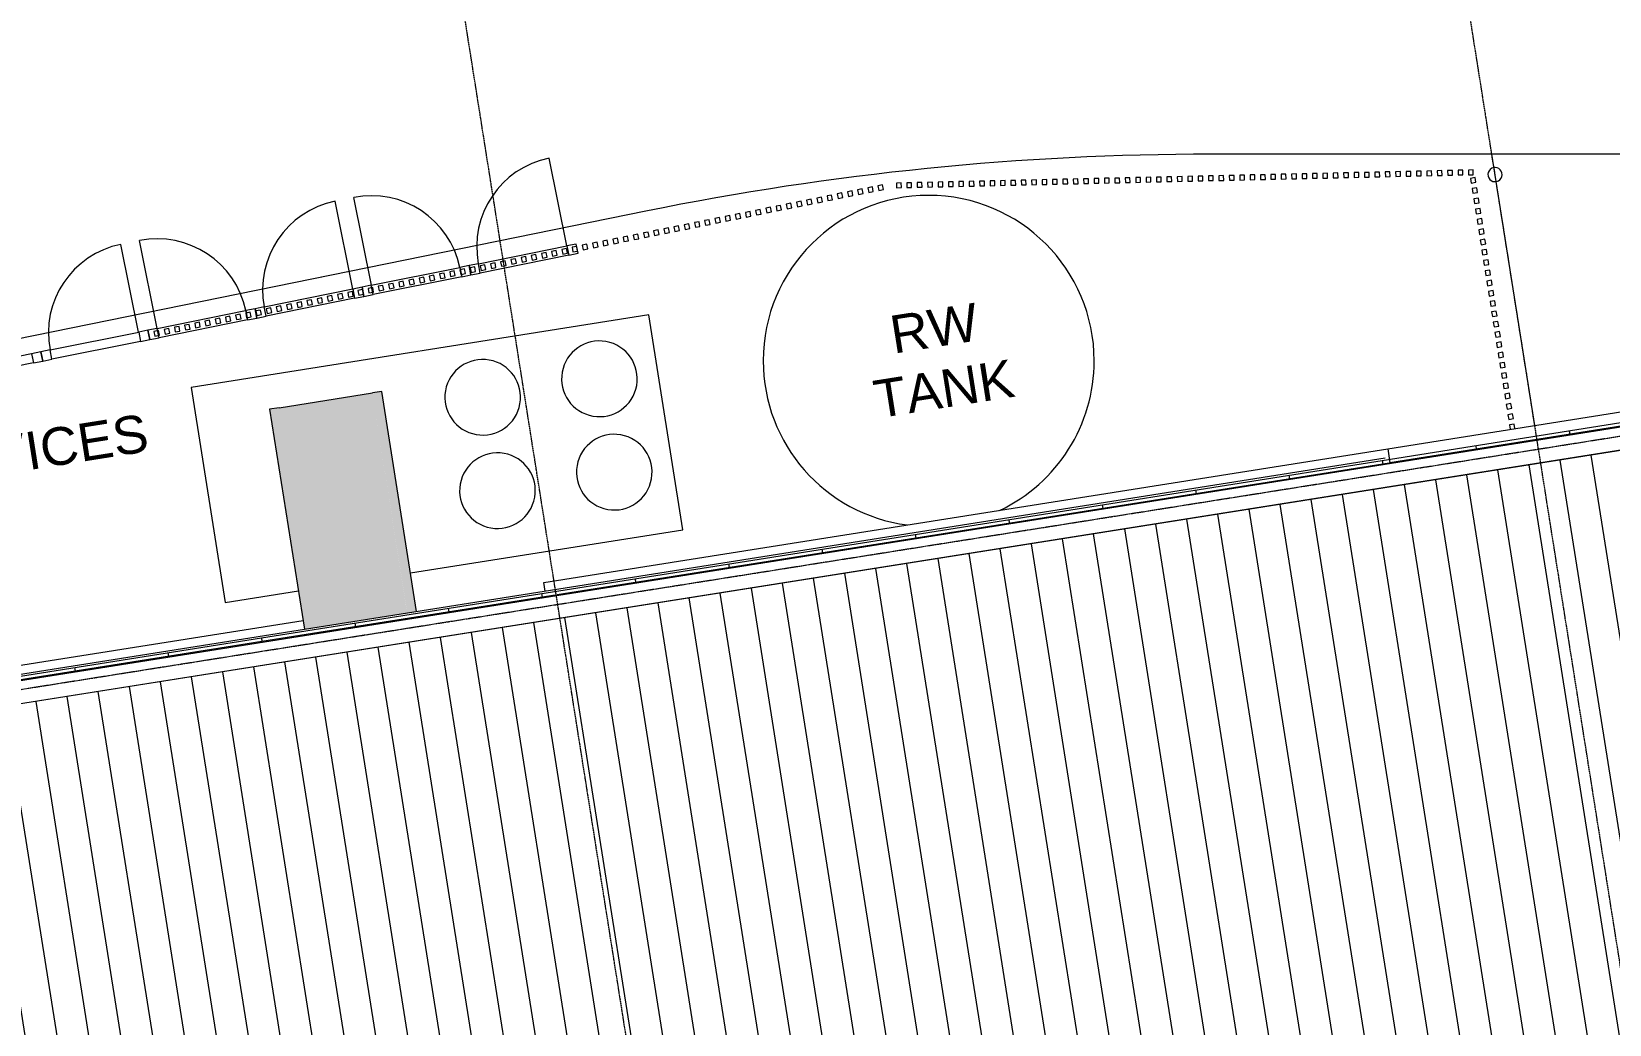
# Model space of a CAD drawing. Header units: millimetres. Extents: x -2355745 to -2216356, y 3958910 to 4068440.
# Drawn here: x -2269335 to -2252650, y 4043941 to 4054441 of the extents above; entities that cross this region are included whole.
import ezdxf

# ---------------------------------------------------------------- set-up
doc = ezdxf.new("R2010")
doc.units = ezdxf.units.MM
doc.linetypes.add('Grid Line', pattern=[21, 12, -3, 3, -3])
for name, color, linetype, lineweight in [('A-DOOR', 31, 'Continuous', 5), ('A-FLOR', 192, 'Continuous', 5), ('A-GENM', 13, 'Continuous', 5), ('A-GLAZ-CWMG', 51, 'Continuous', 5), ('A-ROOF', 132, 'Continuous', 5), ('A-ROOF-OTLN', 132, 'Continuous', 5), ('A-ROOF-PATT', 132, 'Continuous', 5), ('A-WALL', 113, 'Continuous', 5), ('G-ANNO-TEXT', 231, 'Continuous', 5), ('P-EQPM', 6, 'Continuous', 5), ('Q-SPCQ', 91, 'Continuous', 5), ('S-GRID', 1, 'Continuous', 5)]:
    doc.layers.add(name, color=color, linetype=linetype, lineweight=lineweight)
doc.styles.add('Arial_1', font='arial.ttf', dxfattribs={"height": 400})

# ---------------------------------------------------------------- blocks, each defined once
blk = doc.blocks.new('Rectangular Mullion - 50 x 50mm-V1-ROOF - Part B')
at = {"layer": 'A-GLAZ-CWMG'}
for p, q in [((-25, -25), (-25, 25)), ((-25, 25), (25, 25)), ((25, 25), (25, -25)), ((25, -25), (-25, -25))]:
    blk.add_line(p, q, dxfattribs=at)
blk = doc.blocks.new('Rectangular Mullion - 50 x 50mm-V2-ROOF - Part B')
at = {"layer": 'A-GLAZ-CWMG'}
for p, q in [((-25, -25), (-25, 25)), ((-25, 25), (25, 25)), ((25, 25), (25, -25)), ((25, -25), (-25, -25))]:
    blk.add_line(p, q, dxfattribs=at)
blk = doc.blocks.new('Rectangular Mullion - 50 x 50mm-1158589-ROOF - Part B')
at = {"layer": 'A-GLAZ-CWMG'}
for p, q in [((-25, -25), (-25, 25)), ((-25, 25), (25, 25)), ((25, 25), (25, -25)), ((25, -25), (-25, -25))]:
    blk.add_line(p, q, dxfattribs=at)
blk = doc.blocks.new('Rectangular Mullion - 50 x 50mm-V3-ROOF - Part B')
at = {"layer": 'A-GLAZ-CWMG'}
for p, q in [((-25, -25), (-25, 25)), ((-25, 25), (22, 25)), ((22, -25), (-25, -25))]:
    blk.add_line(p, q, dxfattribs=at)
blk = doc.blocks.new('Mechanical - Condensers - Mechanical - Condensers-1249279-ROOF - Part B')
at = {"layer": 'A-GENM'}
for points in [[(-2266350, 4048137), (-2265363, 4048294), (-2265731, 4050619), (-2266718, 4050462), (-2266358, 4048186)], [(-2265363, 4048294), (-2265264, 4048309), (-2265632, 4050634), (-2265731, 4050619), (-2265370, 4048342)], [(-2266449, 4048121), (-2266350, 4048137), (-2266718, 4050462), (-2266817, 4050447), (-2266459, 4048186)]]:
    blk.add_hatch(color=256, dxfattribs=at).paths.add_polyline_path(points)
for p, q in [((-2262808, 4051444), (-2267648, 4050677)), ((-2262448, 4049172), (-2262808, 4051444)), ((-2267648, 4050677), (-2267288, 4048405)), ((-2266718, 4050462), (-2265731, 4050619)), ((-2265632, 4050634), (-2265731, 4050619)), ((-2265264, 4048309), (-2265632, 4050634)), ((-2266718, 4050462), (-2266817, 4050447)), ((-2266817, 4050447), (-2266449, 4048121)), ((-2265328, 4048716), (-2262448, 4049172)), ((-2267288, 4048405), (-2266513, 4048528))]:
    blk.add_line(p, q, dxfattribs=at)
for centre, start, end in [((-2263330, 4050769), 350.0003, 170.0003), ((-2264564, 4050574), 350.0003, 170.0003), ((-2263330, 4050769), 170.0003, 350.0003), ((-2264564, 4050574), 170.0003, 350.0003), ((-2263173, 4049782), 350.0003, 170.0003), ((-2264408, 4049586), 350.0003, 170.0003), ((-2263173, 4049782), 170.0003, 350.0003), ((-2264408, 4049586), 170.0003, 350.0003)]:
    blk.add_arc(centre, 400, start, end, dxfattribs=at)
blk = doc.blocks.new('Rectangular Mullion - 100 x 100mm-2271094-ROOF - Part B')
at = {"layer": 'A-GLAZ-CWMG'}
for p, q in [((-2270271, 4050846), (-2269335, 4051035)), ((-2269315, 4050937), (-2270251, 4050748)), ((-2269335, 4051035), (-2269315, 4050937)), ((-2270251, 4050748), (-2270271, 4050846))]:
    blk.add_line(p, q, dxfattribs=at)
blk = doc.blocks.new('Rectangular Mullion - 100 x 100mm-1677029-ROOF - Part B')
at = {"layer": 'A-GLAZ-CWMG'}
for p, q in [((-100, -50), (-100, 50)), ((-100, 50), (0, 50)), ((0, 50), (0, -50)), ((0, -50), (-100, -50))]:
    blk.add_line(p, q, dxfattribs=at)
blk = doc.blocks.new('Generic Models 19 - Generic Models 13-2245973-ROOF - Part B')
at = {"layer": 'A-GENM'}
for p, q in [((-2254961, 4049819), (-2245936, 4051248)), ((-2245912, 4051100), (-2254938, 4049670)), ((-2263883, 4048405), (-2254961, 4049819)), ((-2254961, 4049819), (-2254938, 4049670)), ((-2263869, 4048314), (-2263883, 4048405)), ((-2282015, 4045533), (-2266430, 4048002))]:
    blk.add_line(p, q, dxfattribs=at)
blk = doc.blocks.new('Water Tanks2 - Water Tanks-2269628-ROOF - Part B')
at = {"layer": 'P-EQPM'}
for start, end in [(0, 180), (180, 262.5015), (295.3844, 0)]:
    blk.add_arc((-2259848, 4050959), 1750, start, end, dxfattribs=at)
blk = doc.blocks.new('Bollard_Typical - 150mm Diameter - BOL001 _fixed_-1895789-ROOF - Part B')
at = {"layer": 'Q-SPCQ'}
for start, end in [(360, 180), (180, 0)]:
    blk.add_arc((1.2, -75), 75, start, end, dxfattribs=at)
blk = doc.blocks.new('Curtain_Wall_Batten_Door - Louvre Single Door-2549650-ROOF - Part B')
at = {"layer": 'A-DOOR'}
blk.add_line((477, 50), (477, 997), dxfattribs=at)
blk.add_arc((477, 42), 955, 90, 179.513, dxfattribs=at)
blk = doc.blocks.new('Rectangular Mullion - 100 x 100mm-2549648-ROOF - Part B')
at = {"layer": 'A-GLAZ-CWMG'}
for p, q in [((-2269139, 4051074), (-2268202, 4051263)), ((-2268202, 4051263), (-2268183, 4051165)), ((-2268183, 4051165), (-2269119, 4050976)), ((-2269119, 4050976), (-2269139, 4051074))]:
    blk.add_line(p, q, dxfattribs=at)
blk = doc.blocks.new('Rectangular Mullion - 100 x 100mm-1765060-ROOF - Part B')
at = {"layer": 'A-GLAZ-CWMG'}
for p, q in [((-100, -50), (-100, 50)), ((-100, 50), (0, 50)), ((0, 50), (0, -50)), ((0, -50), (-100, -50))]:
    blk.add_line(p, q, dxfattribs=at)
blk = doc.blocks.new('Rectangular Mullion - 100 x 100mm-1765061-ROOF - Part B')
at = {"layer": 'A-GLAZ-CWMG'}
for p, q in [((0, 50), (-100, 50)), ((-100, 50), (-100, -50)), ((0, -50), (0, 50)), ((-100, -50), (0, -50))]:
    blk.add_line(p, q, dxfattribs=at)
blk = doc.blocks.new('Curtain_Wall_Batten_Door - Louvre Single Door-2271096-ROOF - Part B')
at = {"layer": 'A-DOOR'}
blk.add_line((477, -50), (477, -997), dxfattribs=at)
blk.add_arc((477, -42), 955, 180.487, 270, dxfattribs=at)
blk = doc.blocks.new('Rectangular Mullion - 100 x 100mm-1677030-ROOF - Part B')
at = {"layer": 'A-GLAZ-CWMG'}
for p, q in [((0, 50), (-100, 50)), ((-100, 50), (-100, -50)), ((0, -50), (0, 50)), ((-100, -50), (0, -50))]:
    blk.add_line(p, q, dxfattribs=at)

msp = doc.modelspace()

# ---------------------------------------------------------------- hatches: boundary and pattern name
at = {"layer": 'A-ROOF-PATT'}
h = msp.add_hatch(dxfattribs=at)
h.set_pattern_fill('FP_4', color=256, style=0, pattern_type=2)
h.set_pattern_definition([(279, (-407230.8, -207712.5), (328.900217, 52.092677), [])])
h.paths.add_polyline_path([(-2323027, 4019089), (-2232192, 4033447), (-2236132, 4052512), (-2236188, 4052503), (-2236203, 4052598), (-2326114, 4038357), (-2325863, 4036765), (-2325828, 4036774), (-2323027, 4019089)])
h.paths.add_polyline_path([(-2322033, 4028611), (-2322027, 4028611), (-2322026, 4028611)])
h.paths.add_polyline_path([(-2320898, 4028794), (-2320893, 4028794), (-2320891, 4028794)])
h.paths.add_polyline_path([(-2319764, 4028977), (-2319758, 4028977), (-2319756, 4028977)])
h.paths.add_polyline_path([(-2318134, 4029240), (-2318134, 4029239), (-2318126, 4029240)])
h.paths.add_polyline_path([(-2243219, 4041298), (-2243214, 4041297), (-2243212, 4041298)])
h.paths.add_polyline_path([(-2242084, 4041480), (-2242079, 4041480), (-2242077, 4041480)])
h.paths.add_polyline_path([(-2240950, 4041662), (-2240944, 4041662), (-2240942, 4041662)])
h.paths.add_polyline_path([(-2240000, 4041815), (-2239999, 4041814), (-2239991, 4041816)])
h.paths.add_polyline_path([(-2239320, 4041924), (-2239320, 4041923), (-2239312, 4041925)])
h.paths.add_polyline_path([(-2323536, 4028193), (-2323578, 4028456), (-2323033, 4028543), (-2323018, 4028452), (-2322969, 4028460), (-2322780, 4028491), (-2317801, 4029295), (-2317807, 4029338), (-2317760, 4029346), (-2317760, 4029346), (-2317748, 4029350), (-2317748, 4029352), (-2317583, 4029378), (-2317583, 4029379), (-2317569, 4029377), (-2317522, 4029383), (-2317515, 4029340), (-2312168, 4030201), (-2312174, 4030245), (-2312127, 4030252), (-2312126, 4030253), (-2312115, 4030256), (-2312115, 4030259), (-2311950, 4030285), (-2311950, 4030285), (-2311936, 4030283), (-2311889, 4030289), (-2311882, 4030247), (-2306535, 4031107), (-2306541, 4031151), (-2306494, 4031159), (-2306494, 4031159), (-2306482, 4031163), (-2306482, 4031165), (-2306317, 4031191), (-2306317, 4031192), (-2306303, 4031190), (-2306256, 4031196), (-2306249, 4031153), (-2300903, 4032014), (-2300908, 4032058), (-2300862, 4032066), (-2300862, 4032066), (-2300850, 4032070), (-2300849, 4032072), (-2300684, 4032098), (-2300684, 4032098), (-2300670, 4032096), (-2300623, 4032102), (-2300616, 4032060), (-2295270, 4032921), (-2295275, 4032965), (-2295229, 4032972), (-2295229, 4032972), (-2295217, 4032976), (-2295216, 4032979), (-2295051, 4033005), (-2295051, 4033005), (-2295037, 4033003), (-2294990, 4033009), (-2294983, 4032967), (-2289637, 4033827), (-2289642, 4033871), (-2289596, 4033879), (-2289596, 4033879), (-2289584, 4033883), (-2289583, 4033885), (-2289418, 4033911), (-2289418, 4033912), (-2289405, 4033910), (-2289357, 4033916), (-2289350, 4033873), (-2284004, 4034734), (-2284009, 4034778), (-2283963, 4034786), (-2283963, 4034786), (-2283951, 4034790), (-2283950, 4034792), (-2283786, 4034818), (-2283785, 4034818), (-2283772, 4034816), (-2283724, 4034822), (-2283717, 4034780), (-2278371, 4035641), (-2278376, 4035685), (-2278330, 4035692), (-2278330, 4035692), (-2278318, 4035696), (-2278317, 4035699), (-2278153, 4035725), (-2278152, 4035725), (-2278139, 4035723), (-2278091, 4035729), (-2278085, 4035687), (-2272738, 4036547), (-2272743, 4036591), (-2272697, 4036599), (-2272697, 4036599), (-2272685, 4036603), (-2272684, 4036605), (-2272520, 4036631), (-2272519, 4036632), (-2272506, 4036630), (-2272458, 4036636), (-2272452, 4036593), (-2267105, 4037454), (-2267110, 4037498), (-2267064, 4037506), (-2267064, 4037506), (-2267052, 4037510), (-2267051, 4037512), (-2266887, 4037538), (-2266886, 4037538), (-2266873, 4037536), (-2266826, 4037542), (-2266819, 4037500), (-2261472, 4038361), (-2261478, 4038405), (-2261431, 4038412), (-2261431, 4038412), (-2261419, 4038416), (-2261419, 4038419), (-2261254, 4038445), (-2261253, 4038445), (-2261240, 4038443), (-2261193, 4038449), (-2261186, 4038407), (-2255839, 4039267), (-2255845, 4039311), (-2255798, 4039319), (-2255798, 4039319), (-2255786, 4039323), (-2255786, 4039325), (-2255621, 4039351), (-2255620, 4039352), (-2255607, 4039350), (-2255560, 4039356), (-2255553, 4039313), (-2250206, 4040174), (-2250212, 4040218), (-2250165, 4040226), (-2250165, 4040226), (-2250153, 4040230), (-2250153, 4040232), (-2249988, 4040258), (-2249988, 4040258), (-2249974, 4040256), (-2249927, 4040262), (-2249920, 4040220), (-2244573, 4041080), (-2244579, 4041125), (-2244532, 4041132), (-2244532, 4041132), (-2244520, 4041136), (-2244520, 4041139), (-2244355, 4041165), (-2244355, 4041165), (-2244341, 4041163), (-2244294, 4041169), (-2244285, 4041127), (-2244238, 4041134), (-2244037, 4041166), (-2243499, 4041252), (-2243433, 4041263), (-2243002, 4041332), (-2242836, 4041359), (-2242831, 4041360), (-2239070, 4041965), (-2239084, 4042056), (-2238539, 4042143), (-2238497, 4041880), (-2239042, 4041793), (-2239068, 4041958), (-2239195, 4041937), (-2244286, 4041119), (-2244264, 4040973), (-2244312, 4040966), (-2244324, 4040971), (-2244324, 4040968), (-2244343, 4040965), (-2244489, 4040942), (-2244489, 4040942), (-2244502, 4040935), (-2244549, 4040929), (-2244572, 4041073), (-2249919, 4040212), (-2249897, 4040067), (-2249945, 4040060), (-2249957, 4040064), (-2249957, 4040062), (-2249976, 4040058), (-2250122, 4040036), (-2250122, 4040035), (-2250135, 4040029), (-2250182, 4040023), (-2250205, 4040166), (-2255552, 4039305), (-2255530, 4039160), (-2255578, 4039153), (-2255590, 4039157), (-2255590, 4039155), (-2255609, 4039152), (-2255755, 4039129), (-2255755, 4039128), (-2255768, 4039122), (-2255815, 4039116), (-2255838, 4039259), (-2261184, 4038399), (-2261163, 4038253), (-2261211, 4038246), (-2261223, 4038251), (-2261223, 4038248), (-2261242, 4038245), (-2261388, 4038222), (-2261388, 4038222), (-2261400, 4038215), (-2261448, 4038209), (-2261471, 4038353), (-2266817, 4037492), (-2266796, 4037347), (-2266844, 4037340), (-2266855, 4037344), (-2266856, 4037342), (-2266875, 4037338), (-2267021, 4037316), (-2267021, 4037315), (-2267033, 4037309), (-2267081, 4037303), (-2267104, 4037446), (-2272450, 4036585), (-2272429, 4036440), (-2272476, 4036433), (-2272488, 4036437), (-2272489, 4036435), (-2272508, 4036432), (-2272654, 4036409), (-2272654, 4036408), (-2272666, 4036402), (-2272714, 4036396), (-2272737, 4036539), (-2278083, 4035679), (-2278062, 4035534), (-2278109, 4035527), (-2278121, 4035531), (-2278122, 4035528), (-2278141, 4035525), (-2278287, 4035502), (-2278287, 4035502), (-2278299, 4035495), (-2278347, 4035489), (-2278370, 4035633), (-2283716, 4034772), (-2283694, 4034627), (-2283742, 4034620), (-2283754, 4034624), (-2283755, 4034622), (-2283774, 4034619), (-2283919, 4034596), (-2283919, 4034595), (-2283932, 4034589), (-2283979, 4034583), (-2284002, 4034726), (-2289349, 4033865), (-2289327, 4033720), (-2289375, 4033713), (-2289387, 4033717), (-2289388, 4033715), (-2289407, 4033712), (-2289552, 4033689), (-2289552, 4033689), (-2289565, 4033682), (-2289612, 4033676), (-2289635, 4033819), (-2294982, 4032959), (-2294960, 4032814), (-2295008, 4032807), (-2295020, 4032811), (-2295021, 4032808), (-2295040, 4032805), (-2295185, 4032782), (-2295185, 4032782), (-2295198, 4032775), (-2295245, 4032770), (-2295268, 4032913), (-2300615, 4032052), (-2300593, 4031907), (-2300641, 4031900), (-2300653, 4031904), (-2300654, 4031902), (-2300673, 4031899), (-2300818, 4031876), (-2300818, 4031875), (-2300831, 4031869), (-2300878, 4031863), (-2300901, 4032006), (-2306248, 4031146), (-2306226, 4031000), (-2306274, 4030993), (-2306286, 4030997), (-2306287, 4030995), (-2306306, 4030992), (-2306451, 4030969), (-2306451, 4030969), (-2306464, 4030962), (-2306511, 4030956), (-2306534, 4031099), (-2311881, 4030239), (-2311859, 4030094), (-2311907, 4030087), (-2311919, 4030091), (-2311919, 4030088), (-2311938, 4030085), (-2312084, 4030062), (-2312084, 4030062), (-2312097, 4030055), (-2312144, 4030050), (-2312167, 4030193), (-2317514, 4029332), (-2317492, 4029187), (-2317540, 4029180), (-2317552, 4029184), (-2317552, 4029182), (-2317571, 4029179), (-2317717, 4029156), (-2317717, 4029155), (-2317730, 4029149), (-2317777, 4029143), (-2317800, 4029286), (-2323017, 4028443), (-2322991, 4028280), (-2323534, 4028193)])
h.paths.add_polyline_path([(-2318158, 4029235), (-2318156, 4029237), (-2318156, 4029236)])
h.paths.add_polyline_path([(-2239344, 4041920), (-2239341, 4041921), (-2239341, 4041920)])

# ---------------------------------------------------------------- linework, layer by layer
at = {"layer": 'A-FLOR'}
for p, q in [((-2236588, 4053144), (-2256858, 4053144)), ((-2253439, 4050276), (-2253894, 4053144)), ((-2262839, 4052542), (-2294595, 4046081))]:
    msp.add_line(p, q, dxfattribs=at)
msp.add_arc((-2256858, 4023144), 30000, 90, 101.5, dxfattribs=at)
at = {"layer": 'A-ROOF'}
msp.add_line((-2236203, 4052598), (-2326114, 4038357), dxfattribs=at)
at = {"layer": 'A-ROOF-OTLN'}
for p, q in [((-2326103, 4038607), (-2236242, 4052840)), ((-2326066, 4038370), (-2236481, 4052559)), ((-2326113, 4038671), (-2255021, 4049932))]:
    msp.add_line(p, q, dxfattribs=at)
at = {"layer": 'A-WALL'}
for p, q in [((-2255052, 4049906), (-2250113, 4050689)), ((-2250107, 4050649), (-2255045, 4049867)), ((-2253076, 4050219), (-2253070, 4050180)), ((-2254064, 4050063), (-2254058, 4050023)), ((-2259990, 4049124), (-2255052, 4049906)), ((-2255045, 4049867), (-2259984, 4049085)), ((-2256039, 4049750), (-2256033, 4049710)), ((-2255052, 4049906), (-2255045, 4049867)), ((-2257027, 4049594), (-2257021, 4049554)), ((-2258015, 4049437), (-2258008, 4049398)), ((-2259002, 4049281), (-2258996, 4049241)), ((-2266904, 4048029), (-2259990, 4049124)), ((-2259984, 4049085), (-2266898, 4047990)), ((-2259990, 4049124), (-2259984, 4049085)), ((-2260978, 4048968), (-2260971, 4048928)), ((-2261965, 4048811), (-2261959, 4048772)), ((-2262953, 4048655), (-2262947, 4048615)), ((-2263941, 4048498), (-2263934, 4048459)), ((-2264928, 4048342), (-2264922, 4048303)), ((-2265916, 4048186), (-2265910, 4048146)), ((-2273818, 4046934), (-2266904, 4048029)), ((-2266898, 4047990), (-2273811, 4046895)), ((-2266904, 4048029), (-2266898, 4047990)), ((-2267892, 4047873), (-2267885, 4047833)), ((-2268879, 4047716), (-2268873, 4047677))]:
    msp.add_line(p, q, dxfattribs=at)
at = {"layer": 'S-GRID', "linetype": 'Grid Line'}
for p, q in [((-2256268, 4001013), (-2266427, 4065153)), ((-2245897, 4002655), (-2255786, 4065092)), ((-2326008, 4038526), (-2226640, 4054265))]:
    msp.add_line(p, q, dxfattribs=at)

# ---------------------------------------------------------------- block references
at = {"layer": 'A-DOOR'}
for name, p, rotation in [('Curtain_Wall_Batten_Door - Louvre Single Door-2549650-ROOF - Part B', (-2264132, 4052031), 11.38227921689218), ('Curtain_Wall_Batten_Door - Louvre Single Door-2271096-ROOF - Part B', (-2265264, 4051803), 191.3822792168766), ('Curtain_Wall_Batten_Door - Louvre Single Door-2549650-ROOF - Part B', (-2266396, 4051575), 11.38227921685921), ('Curtain_Wall_Batten_Door - Louvre Single Door-2271096-ROOF - Part B', (-2267528, 4051347), 191.3822792168436), ('Curtain_Wall_Batten_Door - Louvre Single Door-2549650-ROOF - Part B', (-2268661, 4051119), 11.38227921687355)]:
    msp.add_blockref(name, p, dxfattribs=dict(at, rotation=rotation))
at = {"layer": 'A-GENM'}
for name, p in [('Generic Models 19 - Generic Models 13-2245973-ROOF - Part B', (-33, 211)), ('Mechanical - Condensers - Mechanical - Condensers-1249279-ROOF - Part B', (0, 0))]:
    msp.add_blockref(name, p, dxfattribs=at)
at = {"layer": 'A-GLAZ-CWMG', "extrusion": (0, 0, -1)}
for name, p, rotation in [('Rectangular Mullion - 50 x 50mm-1158589-ROOF - Part B', (2256754, 4052892), 178.7002257459866), ('Rectangular Mullion - 50 x 50mm-1158589-ROOF - Part B', (2256644, 4052895), 178.7002257459866), ('Rectangular Mullion - 50 x 50mm-1158589-ROOF - Part B', (2256534, 4052897), 178.7002257459866), ('Rectangular Mullion - 50 x 50mm-1158589-ROOF - Part B', (2256424, 4052900), 178.7002257459866), ('Rectangular Mullion - 50 x 50mm-1158589-ROOF - Part B', (2256314, 4052902), 178.7002257459866), ('Rectangular Mullion - 50 x 50mm-1158589-ROOF - Part B', (2256205, 4052905), 178.7002257459866), ('Rectangular Mullion - 50 x 50mm-1158589-ROOF - Part B', (2256095, 4052907), 178.7002257459866), ('Rectangular Mullion - 50 x 50mm-1158589-ROOF - Part B', (2255985, 4052910), 178.7002257459866), ('Rectangular Mullion - 50 x 50mm-1158589-ROOF - Part B', (2255875, 4052912), 178.7002257459866), ('Rectangular Mullion - 50 x 50mm-1158589-ROOF - Part B', (2255765, 4052915), 178.7002257459866), ('Rectangular Mullion - 50 x 50mm-1158589-ROOF - Part B', (2255655, 4052917), 178.7002257459866), ('Rectangular Mullion - 50 x 50mm-1158589-ROOF - Part B', (2255545, 4052920), 178.7002257459866), ('Rectangular Mullion - 50 x 50mm-1158589-ROOF - Part B', (2255435, 4052922), 178.7002257459866), ('Rectangular Mullion - 50 x 50mm-1158589-ROOF - Part B', (2255325, 4052925), 178.7002257459866), ('Rectangular Mullion - 50 x 50mm-1158589-ROOF - Part B', (2255215, 4052927), 178.7002257459866), ('Rectangular Mullion - 50 x 50mm-1158589-ROOF - Part B', (2255105, 4052930), 178.7002257459866), ('Rectangular Mullion - 50 x 50mm-1158589-ROOF - Part B', (2254995, 4052932), 178.7002257459866), ('Rectangular Mullion - 50 x 50mm-1158589-ROOF - Part B', (2254885, 4052935), 178.7002257459866), ('Rectangular Mullion - 50 x 50mm-1158589-ROOF - Part B', (2254775, 4052937), 178.7002257459866), ('Rectangular Mullion - 50 x 50mm-1158589-ROOF - Part B', (2254665, 4052940), 178.7002257459866), ('Rectangular Mullion - 50 x 50mm-1158589-ROOF - Part B', (2254555, 4052942), 178.7002257459866), ('Rectangular Mullion - 50 x 50mm-1158589-ROOF - Part B', (2254445, 4052945), 178.7002257459866), ('Rectangular Mullion - 50 x 50mm-1158589-ROOF - Part B', (2254335, 4052947), 178.7002257459866), ('Rectangular Mullion - 50 x 50mm-1158589-ROOF - Part B', (2254225, 4052950), 178.7002257459866), ('Rectangular Mullion - 50 x 50mm-1158589-ROOF - Part B', (2254115, 4052952), 178.7002257459866), ('Rectangular Mullion - 50 x 50mm-1158589-ROOF - Part B', (2260678, 4052726), 168.617720783135), ('Rectangular Mullion - 50 x 50mm-1158589-ROOF - Part B', (2260570, 4052748), 168.617720783135), ('Rectangular Mullion - 50 x 50mm-1158589-ROOF - Part B', (2260463, 4052770), 168.617720783135), ('Rectangular Mullion - 50 x 50mm-1158589-ROOF - Part B', (2260355, 4052791), 168.617720783135), ('Rectangular Mullion - 50 x 50mm-1158589-ROOF - Part B', (2260163, 4052815), 178.7002257459866), ('Rectangular Mullion - 50 x 50mm-1158589-ROOF - Part B', (2260054, 4052817), 178.7002257459866), ('Rectangular Mullion - 50 x 50mm-1158589-ROOF - Part B', (2259944, 4052820), 178.7002257459866), ('Rectangular Mullion - 50 x 50mm-1158589-ROOF - Part B', (2259834, 4052822), 178.7002257459866), ('Rectangular Mullion - 50 x 50mm-1158589-ROOF - Part B', (2259724, 4052825), 178.7002257459866), ('Rectangular Mullion - 50 x 50mm-1158589-ROOF - Part B', (2259614, 4052827), 178.7002257459866), ('Rectangular Mullion - 50 x 50mm-1158589-ROOF - Part B', (2259504, 4052830), 178.7002257459866), ('Rectangular Mullion - 50 x 50mm-1158589-ROOF - Part B', (2259394, 4052832), 178.7002257459866), ('Rectangular Mullion - 50 x 50mm-1158589-ROOF - Part B', (2259284, 4052835), 178.7002257459866), ('Rectangular Mullion - 50 x 50mm-1158589-ROOF - Part B', (2259174, 4052837), 178.7002257459866), ('Rectangular Mullion - 50 x 50mm-1158589-ROOF - Part B', (2259064, 4052840), 178.7002257459866), ('Rectangular Mullion - 50 x 50mm-1158589-ROOF - Part B', (2258954, 4052842), 178.7002257459866), ('Rectangular Mullion - 50 x 50mm-1158589-ROOF - Part B', (2258844, 4052845), 178.7002257459866), ('Rectangular Mullion - 50 x 50mm-1158589-ROOF - Part B', (2258734, 4052847), 178.7002257459866), ('Rectangular Mullion - 50 x 50mm-1158589-ROOF - Part B', (2258624, 4052850), 178.7002257459866), ('Rectangular Mullion - 50 x 50mm-1158589-ROOF - Part B', (2258514, 4052852), 178.7002257459866), ('Rectangular Mullion - 50 x 50mm-1158589-ROOF - Part B', (2258404, 4052855), 178.7002257459866), ('Rectangular Mullion - 50 x 50mm-1158589-ROOF - Part B', (2258294, 4052857), 178.7002257459866), ('Rectangular Mullion - 50 x 50mm-1158589-ROOF - Part B', (2258184, 4052860), 178.7002257459866), ('Rectangular Mullion - 50 x 50mm-1158589-ROOF - Part B', (2258074, 4052862), 178.7002257459866), ('Rectangular Mullion - 50 x 50mm-1158589-ROOF - Part B', (2257964, 4052865), 178.7002257459866), ('Rectangular Mullion - 50 x 50mm-1158589-ROOF - Part B', (2257854, 4052867), 178.7002257459866), ('Rectangular Mullion - 50 x 50mm-1158589-ROOF - Part B', (2257744, 4052870), 178.7002257459866), ('Rectangular Mullion - 50 x 50mm-1158589-ROOF - Part B', (2257634, 4052872), 178.7002257459866), ('Rectangular Mullion - 50 x 50mm-1158589-ROOF - Part B', (2257524, 4052875), 178.7002257459866), ('Rectangular Mullion - 50 x 50mm-1158589-ROOF - Part B', (2257414, 4052877), 178.7002257459866), ('Rectangular Mullion - 50 x 50mm-1158589-ROOF - Part B', (2257304, 4052880), 178.7002257459866), ('Rectangular Mullion - 50 x 50mm-1158589-ROOF - Part B', (2257194, 4052882), 178.7002257459866), ('Rectangular Mullion - 50 x 50mm-1158589-ROOF - Part B', (2257084, 4052885), 178.7002257459866), ('Rectangular Mullion - 50 x 50mm-1158589-ROOF - Part B', (2256974, 4052887), 178.7002257459866), ('Rectangular Mullion - 50 x 50mm-1158589-ROOF - Part B', (2256864, 4052890), 178.7002257459866), ('Rectangular Mullion - 50 x 50mm-1158589-ROOF - Part B', (2254090, 4052868), 260.9996716119643), ('Rectangular Mullion - 50 x 50mm-1158589-ROOF - Part B', (2254073, 4052760), 260.9996716119643), ('Rectangular Mullion - 50 x 50mm-1158589-ROOF - Part B', (2261433, 4052574), 168.617720783135), ('Rectangular Mullion - 50 x 50mm-1158589-ROOF - Part B', (2261325, 4052596), 168.617720783135), ('Rectangular Mullion - 50 x 50mm-1158589-ROOF - Part B', (2261217, 4052618), 168.617720783135), ('Rectangular Mullion - 50 x 50mm-1158589-ROOF - Part B', (2261110, 4052639), 168.617720783135), ('Rectangular Mullion - 50 x 50mm-1158589-ROOF - Part B', (2261002, 4052661), 168.617720783135), ('Rectangular Mullion - 50 x 50mm-1158589-ROOF - Part B', (2260894, 4052683), 168.617720783135), ('Rectangular Mullion - 50 x 50mm-1158589-ROOF - Part B', (2260786, 4052705), 168.617720783135), ('Rectangular Mullion - 50 x 50mm-1158589-ROOF - Part B', (2254056, 4052651), 260.9996716119643), ('Rectangular Mullion - 50 x 50mm-1158589-ROOF - Part B', (2262296, 4052401), 168.617720783135), ('Rectangular Mullion - 50 x 50mm-1158589-ROOF - Part B', (2262188, 4052422), 168.617720783135), ('Rectangular Mullion - 50 x 50mm-1158589-ROOF - Part B', (2262080, 4052444), 168.617720783135), ('Rectangular Mullion - 50 x 50mm-1158589-ROOF - Part B', (2261972, 4052466), 168.617720783135), ('Rectangular Mullion - 50 x 50mm-1158589-ROOF - Part B', (2261864, 4052488), 168.617720783135), ('Rectangular Mullion - 50 x 50mm-1158589-ROOF - Part B', (2261757, 4052509), 168.617720783135), ('Rectangular Mullion - 50 x 50mm-1158589-ROOF - Part B', (2261649, 4052531), 168.617720783135), ('Rectangular Mullion - 50 x 50mm-1158589-ROOF - Part B', (2261541, 4052553), 168.617720783135), ('Rectangular Mullion - 50 x 50mm-1158589-ROOF - Part B', (2254039, 4052542), 260.9996716119643), ('Rectangular Mullion - 50 x 50mm-1158589-ROOF - Part B', (2254021, 4052434), 260.9996716119643), ('Rectangular Mullion - 50 x 50mm-1158589-ROOF - Part B', (2263159, 4052227), 168.617720783135), ('Rectangular Mullion - 50 x 50mm-1158589-ROOF - Part B', (2263051, 4052249), 168.617720783135), ('Rectangular Mullion - 50 x 50mm-1158589-ROOF - Part B', (2262943, 4052270), 168.617720783135), ('Rectangular Mullion - 50 x 50mm-1158589-ROOF - Part B', (2262835, 4052292), 168.617720783135), ('Rectangular Mullion - 50 x 50mm-1158589-ROOF - Part B', (2262727, 4052314), 168.617720783135), ('Rectangular Mullion - 50 x 50mm-1158589-ROOF - Part B', (2262619, 4052336), 168.617720783135), ('Rectangular Mullion - 50 x 50mm-1158589-ROOF - Part B', (2262512, 4052357), 168.617720783135), ('Rectangular Mullion - 50 x 50mm-1158589-ROOF - Part B', (2262404, 4052379), 168.617720783135), ('Rectangular Mullion - 50 x 50mm-1158589-ROOF - Part B', (2254004, 4052325), 260.9996716119643), ('Rectangular Mullion - 50 x 50mm-V1-ROOF - Part B', (2263913, 4052075), 168.617720783135), ('Rectangular Mullion - 50 x 50mm-V1-ROOF - Part B', (2263806, 4052097), 168.617720783135), ('Rectangular Mullion - 50 x 50mm-V1-ROOF - Part B', (2263698, 4052118), 168.617720783135), ('Rectangular Mullion - 50 x 50mm-V2-ROOF - Part B', (2263590, 4052140), 168.617720783135), ('Rectangular Mullion - 50 x 50mm-1158589-ROOF - Part B', (2263482, 4052162), 168.617720783135), ('Rectangular Mullion - 50 x 50mm-1158589-ROOF - Part B', (2263374, 4052184), 168.617720783135), ('Rectangular Mullion - 50 x 50mm-1158589-ROOF - Part B', (2263266, 4052205), 168.617720783135), ('Rectangular Mullion - 50 x 50mm-1158589-ROOF - Part B', (2253987, 4052216), 260.9996716119643), ('Rectangular Mullion - 50 x 50mm-1158589-ROOF - Part B', (2253970, 4052108), 260.9996716119643), ('Rectangular Mullion - 100 x 100mm-1677029-ROOF - Part B', (2264698, 4051917), 168.6177207831234), ('Rectangular Mullion - 50 x 50mm-V1-ROOF - Part B', (2264776, 4051901), 168.617720783135), ('Rectangular Mullion - 100 x 100mm-1765060-ROOF - Part B', (2264698, 4051917), 348.6177207831078), ('Rectangular Mullion - 50 x 50mm-V1-ROOF - Part B', (2264668, 4051923), 168.617720783135), ('Rectangular Mullion - 50 x 50mm-V1-ROOF - Part B', (2264560, 4051945), 168.617720783135), ('Rectangular Mullion - 50 x 50mm-V1-ROOF - Part B', (2264453, 4051966), 168.617720783135), ('Rectangular Mullion - 50 x 50mm-V1-ROOF - Part B', (2264345, 4051988), 168.617720783135), ('Rectangular Mullion - 50 x 50mm-V1-ROOF - Part B', (2264237, 4052010), 168.617720783135), ('Rectangular Mullion - 50 x 50mm-V1-ROOF - Part B', (2264129, 4052032), 168.617720783135), ('Rectangular Mullion - 50 x 50mm-V1-ROOF - Part B', (2264021, 4052053), 168.617720783135), ('Rectangular Mullion - 50 x 50mm-1158589-ROOF - Part B', (2253953, 4051999), 260.9996716119643), ('Rectangular Mullion - 50 x 50mm-1158589-ROOF - Part B', (2253935, 4051890), 260.9996716119643), ('Rectangular Mullion - 50 x 50mm-V1-ROOF - Part B', (2265639, 4051728), 168.617720783135), ('Rectangular Mullion - 50 x 50mm-V1-ROOF - Part B', (2265531, 4051749), 168.617720783135), ('Rectangular Mullion - 50 x 50mm-V1-ROOF - Part B', (2265423, 4051771), 168.617720783135), ('Rectangular Mullion - 50 x 50mm-V1-ROOF - Part B', (2265315, 4051793), 168.617720783135), ('Rectangular Mullion - 50 x 50mm-V1-ROOF - Part B', (2265207, 4051815), 168.617720783135), ('Rectangular Mullion - 50 x 50mm-V1-ROOF - Part B', (2265100, 4051836), 168.617720783135), ('Rectangular Mullion - 50 x 50mm-V1-ROOF - Part B', (2264992, 4051858), 168.617720783135), ('Rectangular Mullion - 50 x 50mm-V1-ROOF - Part B', (2264884, 4051880), 168.617720783135), ('Rectangular Mullion - 50 x 50mm-1158589-ROOF - Part B', (2253918, 4051782), 260.9996716119643), ('Rectangular Mullion - 50 x 50mm-V1-ROOF - Part B', (2266501, 4051554), 168.617720783135), ('Rectangular Mullion - 50 x 50mm-V1-ROOF - Part B', (2266394, 4051576), 168.617720783135), ('Rectangular Mullion - 50 x 50mm-V1-ROOF - Part B', (2266286, 4051597), 168.617720783135), ('Rectangular Mullion - 50 x 50mm-V1-ROOF - Part B', (2266178, 4051619), 168.617720783135), ('Rectangular Mullion - 50 x 50mm-V1-ROOF - Part B', (2266070, 4051641), 168.617720783135), ('Rectangular Mullion - 50 x 50mm-V1-ROOF - Part B', (2265962, 4051663), 168.617720783135), ('Rectangular Mullion - 50 x 50mm-V1-ROOF - Part B', (2265854, 4051684), 168.617720783135), ('Rectangular Mullion - 50 x 50mm-V1-ROOF - Part B', (2265747, 4051706), 168.617720783135), ('Rectangular Mullion - 50 x 50mm-1158589-ROOF - Part B', (2253901, 4051673), 260.9996716119643), ('Rectangular Mullion - 50 x 50mm-1158589-ROOF - Part B', (2253884, 4051565), 260.9996716119643), ('Rectangular Mullion - 50 x 50mm-V1-ROOF - Part B', (2267256, 4051402), 168.617720783135), ('Rectangular Mullion - 50 x 50mm-V1-ROOF - Part B', (2267148, 4051424), 168.617720783135), ('Rectangular Mullion - 100 x 100mm-1677029-ROOF - Part B', (2266962, 4051461), 168.6177207831564), ('Rectangular Mullion - 50 x 50mm-V1-ROOF - Part B', (2267041, 4051445), 168.617720783135), ('Rectangular Mullion - 100 x 100mm-1765060-ROOF - Part B', (2266962, 4051461), 348.6177207831408), ('Rectangular Mullion - 50 x 50mm-V1-ROOF - Part B', (2266933, 4051467), 168.617720783135), ('Rectangular Mullion - 50 x 50mm-V1-ROOF - Part B', (2266825, 4051489), 168.617720783135), ('Rectangular Mullion - 50 x 50mm-V1-ROOF - Part B', (2266717, 4051511), 168.617720783135), ('Rectangular Mullion - 50 x 50mm-V1-ROOF - Part B', (2266609, 4051532), 168.617720783135), ('Rectangular Mullion - 50 x 50mm-1158589-ROOF - Part B', (2253867, 4051456), 260.9996716119643), ('Rectangular Mullion - 50 x 50mm-V1-ROOF - Part B', (2268011, 4051250), 168.617720783135), ('Rectangular Mullion - 50 x 50mm-V1-ROOF - Part B', (2267903, 4051272), 168.617720783135), ('Rectangular Mullion - 50 x 50mm-V1-ROOF - Part B', (2267795, 4051294), 168.617720783135), ('Rectangular Mullion - 50 x 50mm-V1-ROOF - Part B', (2267688, 4051315), 168.617720783135), ('Rectangular Mullion - 50 x 50mm-V1-ROOF - Part B', (2267580, 4051337), 168.617720783135), ('Rectangular Mullion - 50 x 50mm-V1-ROOF - Part B', (2267472, 4051359), 168.617720783135), ('Rectangular Mullion - 50 x 50mm-V1-ROOF - Part B', (2267364, 4051380), 168.617720783135), ('Rectangular Mullion - 50 x 50mm-1158589-ROOF - Part B', (2253849, 4051347), 260.9996716119643), ('Rectangular Mullion - 50 x 50mm-1158589-ROOF - Part B', (2253832, 4051239), 260.9996716119643), ('Rectangular Mullion - 50 x 50mm-1158589-ROOF - Part B', (2253815, 4051130), 260.9996716119643), ('Rectangular Mullion - 100 x 100mm-1677029-ROOF - Part B', (2269227, 4051005), 168.6177207831421), ('Rectangular Mullion - 100 x 100mm-1765060-ROOF - Part B', (2269227, 4051005), 348.6177207831264), ('Rectangular Mullion - 50 x 50mm-1158589-ROOF - Part B', (2253798, 4051021), 260.9996716119643), ('Rectangular Mullion - 50 x 50mm-1158589-ROOF - Part B', (2253780, 4050913), 260.9996716119643), ('Rectangular Mullion - 50 x 50mm-1158589-ROOF - Part B', (2253763, 4050804), 260.9996716119643), ('Rectangular Mullion - 50 x 50mm-1158589-ROOF - Part B', (2253746, 4050695), 260.9996716119643), ('Rectangular Mullion - 50 x 50mm-1158589-ROOF - Part B', (2253729, 4050587), 260.9996716119643), ('Rectangular Mullion - 50 x 50mm-1158589-ROOF - Part B', (2253712, 4050478), 260.9996716119643), ('Rectangular Mullion - 50 x 50mm-1158589-ROOF - Part B', (2253694, 4050369), 260.9996716119643), ('Rectangular Mullion - 50 x 50mm-V3-ROOF - Part B', (2253677, 4050261), 260.9996716119643)]:
    msp.add_blockref(name, p, dxfattribs=dict(at, rotation=rotation))
at = {"layer": 'A-GLAZ-CWMG'}
for name, p in [('Rectangular Mullion - 100 x 100mm-2549648-ROOF - Part B', (4529, 912)), ('Rectangular Mullion - 100 x 100mm-2271094-ROOF - Part B', (4529, 912)), ('Rectangular Mullion - 100 x 100mm-2549648-ROOF - Part B', (2264, 456)), ('Rectangular Mullion - 100 x 100mm-2271094-ROOF - Part B', (2264, 456)), ('Rectangular Mullion - 100 x 100mm-2549648-ROOF - Part B', (0, 0)), ('Rectangular Mullion - 100 x 100mm-2271094-ROOF - Part B', (0, 0))]:
    msp.add_blockref(name, p, dxfattribs=at)
for name, p, rotation in [('Rectangular Mullion - 100 x 100mm-1765061-ROOF - Part B', (-2263566, 4052145), 11.38227921689218), ('Rectangular Mullion - 100 x 100mm-1677030-ROOF - Part B', (-2265830, 4051689), 191.3822792168766), ('Rectangular Mullion - 100 x 100mm-1765061-ROOF - Part B', (-2265830, 4051689), 11.38227921685921), ('Rectangular Mullion - 100 x 100mm-1765061-ROOF - Part B', (-2268094, 4051233), 11.38227921687355), ('Rectangular Mullion - 100 x 100mm-1677030-ROOF - Part B', (-2268094, 4051233), 191.3822792168436)]:
    msp.add_blockref(name, p, dxfattribs=dict(at, rotation=rotation))
at = {"layer": 'P-EQPM'}
msp.add_blockref('Water Tanks2 - Water Tanks-2269628-ROOF - Part B', (0, 0), dxfattribs=at)
at = {"layer": 'Q-SPCQ', "rotation": 357.9999999999982}
msp.add_blockref('Bollard_Typical - 150mm Diameter - BOL001 _fixed_-1895789-ROOF - Part B', (-2253858, 4053004), dxfattribs=at)

# ---------------------------------------------------------------- texts
at = {"layer": 'G-ANNO-TEXT', "color": 7, "char_height": 400, "attachment_point": 1, "rotation": 9.0003, "style": 'Arial_1'}
for s, insert, width in [('RW ', (-2260282, 4051429), 1362.87), ('TANK', (-2260455, 4050745), 1843.88), ('SCREENED SERVICES ', (-2274150, 4049450), 7744.3)]:
    msp.add_mtext(s, dxfattribs=dict(at, insert=insert, width=width))

doc.saveas('drawing.dxf')
